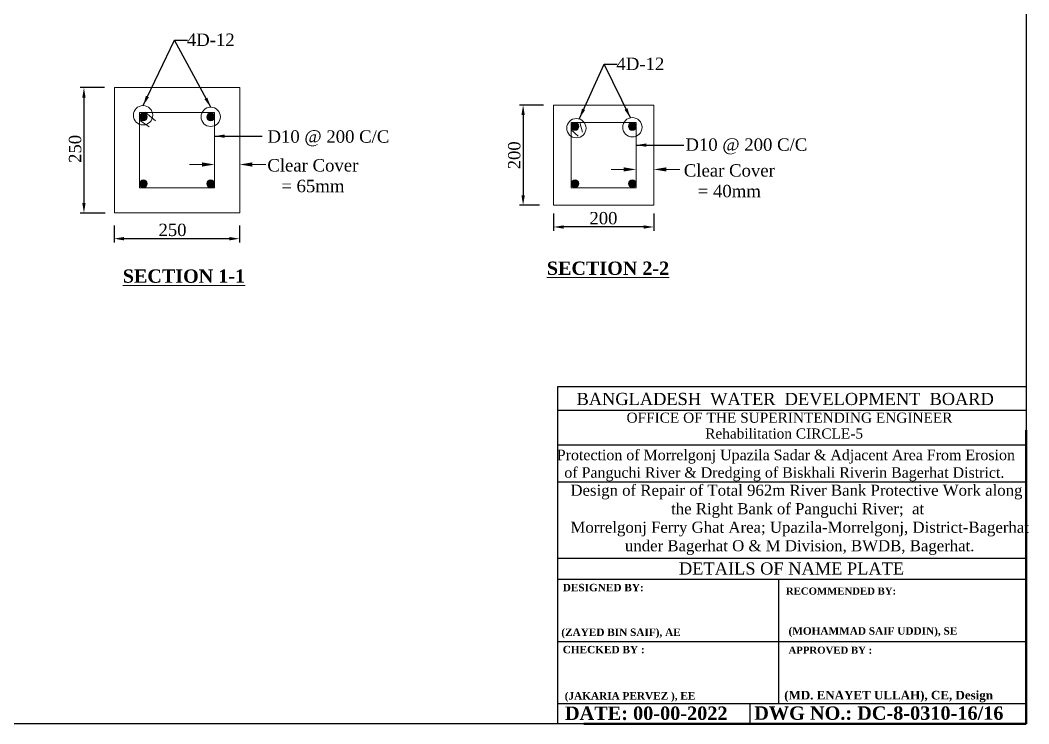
# Model space of a CAD drawing. Header units: metres. Extents: x -2434 to 11656, y -15288 to 8109.
# Drawn here: x 3174.7 to 3275.3, y -13566.1 to -13495.9 of the extents above; entities that cross this region are included whole.
import ezdxf
from ezdxf.enums import TextEntityAlignment as Align

# ---------------------------------------------------------------- set-up
doc = ezdxf.new("R2010")
doc.units = ezdxf.units.M
doc.layers.add('Blocks', color=11, linetype='Continuous', lineweight=9)
doc.layers.add('LINE', color=7, linetype='Continuous')
doc.styles.add('Kazi_T_H', font='timesbd.ttf')
doc.styles.get("Standard").update_dxf_attribs({"font": 'times.ttf'})
doc.dimstyles.get("Standard").update_dxf_attribs({"dimtxt": 0.5, "dimasz": 0.4075, "dimexe": 0.364, "dimexo": 0.219, "dimgap": 0.09, "dimtad": 0, "dimdec": 0, "dimlfac": 1000, "dimzin": 0, "dimdsep": 46, "dimtxsty": 'Standard', "dimcen": 0.09, "dimadec": 0, "dimazin": 0, "dimtfac": 1, "dimtdec": 0, "dimtofl": 0, "dimtmove": 0, "dimatfit": 3, "dimfxl": 1, "dimtolj": 1, "dimtzin": 0, "dimarcsym": 0})

# ---------------------------------------------------------------- blocks, each defined once
blk = doc.blocks.new('*D805')
at = {"layer": 'Blocks', "color": 0, "linetype": 'ByBlock', "lineweight": -2, "ltscale": 0.5}
for p, q in [((3184.1, -13516.34), (3184.1, -13518.04)), ((3196.6, -13516.34), (3196.6, -13518.04)), ((3195.6, -13517.67), (3185.1, -13517.67))]:
    blk.add_line(p, q, dxfattribs=at)
at = {"layer": 'Blocks', "color": 0, "linetype": 'ByBlock', "lineweight": -3, "ltscale": 0.5}
for points in [[(3185.1, -13517.5), (3185.1, -13517.84), (3184.1, -13517.67)], [(3195.6, -13517.5), (3195.6, -13517.84), (3196.6, -13517.67)]]:
    blk.add_solid(points, dxfattribs=at)
at = {"layer": 'Defpoints', "color": 0, "linetype": 'ByBlock', "lineweight": -3, "ltscale": 0.5}
for p in [(3184.1, -13516.12), (3196.6, -13516.12), (3184.1, -13517.67)]:
    blk.add_point(p, dxfattribs=at)
at = {"layer": 'Blocks', "color": 0, "linetype": 'ByBlock', "lineweight": 13, "ltscale": 0.5, "insert": (3189.93, -13516.8), "char_height": 1.23, "attachment_point": 5}
blk.add_mtext('\\A1;{\\fTimes New Roman|b0|i0|c0|p18;250}', dxfattribs=at)
blk = doc.blocks.new('*D806')
at = {"layer": 'Blocks', "color": 0, "linetype": 'ByBlock', "lineweight": -2, "ltscale": 0.5}
for p, q in [((3183.14, -13502.59), (3180.73, -13502.59)), ((3181.1, -13503.59), (3181.1, -13514.11)), ((3183.21, -13515.11), (3180.73, -13515.11))]:
    blk.add_line(p, q, dxfattribs=at)
at = {"layer": 'Blocks', "color": 0, "linetype": 'ByBlock', "lineweight": -3, "ltscale": 0.5}
for points in [[(3180.93, -13503.59), (3181.26, -13503.59), (3181.1, -13502.59)], [(3180.93, -13514.11), (3181.26, -13514.11), (3181.1, -13515.11)]]:
    blk.add_solid(points, dxfattribs=at)
at = {"layer": 'Defpoints', "color": 0, "linetype": 'ByBlock', "lineweight": -3, "ltscale": 0.5}
for p in [(3183.36, -13502.59), (3181.1, -13515.11), (3183.43, -13515.11)]:
    blk.add_point(p, dxfattribs=at)
at = {"layer": 'Blocks', "color": 0, "linetype": 'ByBlock', "lineweight": 13, "ltscale": 0.5, "insert": (3180.22, -13508.71), "char_height": 1.23, "attachment_point": 5, "rotation": 90}
blk.add_mtext('\\A1;{\\fTimes New Roman|b0|i0|c0|p18;250}', dxfattribs=at)
blk = doc.blocks.new('*D807')
at = {"layer": 'Blocks', "color": 0, "linetype": 'ByBlock', "lineweight": -2, "ltscale": 0.5}
for p, q in [((3227.92, -13515.17), (3227.92, -13516.87)), ((3237.92, -13515.17), (3237.92, -13516.87)), ((3236.92, -13516.5), (3228.92, -13516.5))]:
    blk.add_line(p, q, dxfattribs=at)
at = {"layer": 'Blocks', "color": 0, "linetype": 'ByBlock', "lineweight": -3, "ltscale": 0.5}
for points in [[(3228.92, -13516.34), (3228.92, -13516.67), (3227.92, -13516.5)], [(3236.92, -13516.34), (3236.92, -13516.67), (3237.92, -13516.5)]]:
    blk.add_solid(points, dxfattribs=at)
at = {"layer": 'Defpoints', "color": 0, "linetype": 'ByBlock', "lineweight": -3, "ltscale": 0.5}
for p in [(3227.92, -13514.95), (3237.92, -13514.95), (3227.92, -13516.5)]:
    blk.add_point(p, dxfattribs=at)
at = {"layer": 'Blocks', "color": 0, "linetype": 'ByBlock', "lineweight": 13, "ltscale": 0.5, "insert": (3232.9, -13515.63), "char_height": 1.23, "attachment_point": 5}
blk.add_mtext('\\A1;{\\fTimes New Roman|b0|i0|c0|p18;200}', dxfattribs=at)
blk = doc.blocks.new('*D808')
at = {"layer": 'Blocks', "color": 0, "linetype": 'ByBlock', "lineweight": -2, "ltscale": 0.5}
for p, q in [((3226.93, -13504.34), (3224.52, -13504.34)), ((3224.89, -13505.34), (3224.89, -13513.34)), ((3226.52, -13514.34), (3224.52, -13514.34))]:
    blk.add_line(p, q, dxfattribs=at)
at = {"layer": 'Blocks', "color": 0, "linetype": 'ByBlock', "lineweight": -3, "ltscale": 0.5}
for points in [[(3224.72, -13505.34), (3225.06, -13505.34), (3224.89, -13504.34)], [(3224.72, -13513.34), (3225.06, -13513.34), (3224.89, -13514.34)]]:
    blk.add_solid(points, dxfattribs=at)
at = {"layer": 'Defpoints', "color": 0, "linetype": 'ByBlock', "lineweight": -3, "ltscale": 0.5}
for p in [(3227.15, -13504.34), (3224.89, -13514.34), (3226.74, -13514.34)]:
    blk.add_point(p, dxfattribs=at)
at = {"layer": 'Blocks', "color": 0, "linetype": 'ByBlock', "lineweight": 13, "ltscale": 0.5, "insert": (3224.01, -13509.35), "char_height": 1.23, "attachment_point": 5, "rotation": 90}
blk.add_mtext('\\A1;{\\fTimes New Roman|b0|i0|c0|p18;200}', dxfattribs=at)
blk = doc.blocks.new('*D843')
at = {"layer": 'Blocks', "color": 0, "linetype": 'ByBlock', "lineweight": -2, "ltscale": 0.5}
for p, q in [((3184.1, -13516.34), (3184.1, -13518.04)), ((3196.6, -13516.34), (3196.6, -13518.04)), ((3195.6, -13517.67), (3185.1, -13517.67))]:
    blk.add_line(p, q, dxfattribs=at)
at = {"layer": 'Blocks', "color": 0, "linetype": 'ByBlock', "lineweight": -3, "ltscale": 0.5}
for points in [[(3185.1, -13517.5), (3185.1, -13517.84), (3184.1, -13517.67)], [(3195.6, -13517.5), (3195.6, -13517.84), (3196.6, -13517.67)]]:
    blk.add_solid(points, dxfattribs=at)
at = {"layer": 'Defpoints', "color": 0, "linetype": 'ByBlock', "lineweight": -3, "ltscale": 0.5}
for p in [(3184.1, -13516.12), (3196.6, -13516.12), (3184.1, -13517.67)]:
    blk.add_point(p, dxfattribs=at)
at = {"layer": 'Blocks', "color": 0, "linetype": 'ByBlock', "lineweight": 13, "ltscale": 0.5, "insert": (3189.93, -13516.8), "char_height": 1.23, "attachment_point": 5}
blk.add_mtext('\\A1;{\\fTimes New Roman|b0|i0|c0|p18;250}', dxfattribs=at)
blk = doc.blocks.new('*D844')
at = {"layer": 'Blocks', "color": 0, "linetype": 'ByBlock', "lineweight": -2, "ltscale": 0.5}
for p, q in [((3183.14, -13502.59), (3180.73, -13502.59)), ((3181.1, -13503.59), (3181.1, -13514.11)), ((3183.21, -13515.11), (3180.73, -13515.11))]:
    blk.add_line(p, q, dxfattribs=at)
at = {"layer": 'Blocks', "color": 0, "linetype": 'ByBlock', "lineweight": -3, "ltscale": 0.5}
for points in [[(3180.93, -13503.59), (3181.26, -13503.59), (3181.1, -13502.59)], [(3180.93, -13514.11), (3181.26, -13514.11), (3181.1, -13515.11)]]:
    blk.add_solid(points, dxfattribs=at)
at = {"layer": 'Defpoints', "color": 0, "linetype": 'ByBlock', "lineweight": -3, "ltscale": 0.5}
for p in [(3183.36, -13502.59), (3181.1, -13515.11), (3183.43, -13515.11)]:
    blk.add_point(p, dxfattribs=at)
at = {"layer": 'Blocks', "color": 0, "linetype": 'ByBlock', "lineweight": 13, "ltscale": 0.5, "insert": (3180.22, -13508.71), "char_height": 1.23, "attachment_point": 5, "rotation": 90}
blk.add_mtext('\\A1;{\\fTimes New Roman|b0|i0|c0|p18;250}', dxfattribs=at)
blk = doc.blocks.new('*D845')
at = {"layer": 'Blocks', "color": 0, "linetype": 'ByBlock', "lineweight": -2, "ltscale": 0.5}
for p, q in [((3227.92, -13515.17), (3227.92, -13516.87)), ((3237.92, -13515.17), (3237.92, -13516.87)), ((3236.92, -13516.5), (3228.92, -13516.5))]:
    blk.add_line(p, q, dxfattribs=at)
at = {"layer": 'Blocks', "color": 0, "linetype": 'ByBlock', "lineweight": -3, "ltscale": 0.5}
for points in [[(3228.92, -13516.34), (3228.92, -13516.67), (3227.92, -13516.5)], [(3236.92, -13516.34), (3236.92, -13516.67), (3237.92, -13516.5)]]:
    blk.add_solid(points, dxfattribs=at)
at = {"layer": 'Defpoints', "color": 0, "linetype": 'ByBlock', "lineweight": -3, "ltscale": 0.5}
for p in [(3227.92, -13514.95), (3237.92, -13514.95), (3227.92, -13516.5)]:
    blk.add_point(p, dxfattribs=at)
at = {"layer": 'Blocks', "color": 0, "linetype": 'ByBlock', "lineweight": 13, "ltscale": 0.5, "insert": (3232.9, -13515.63), "char_height": 1.23, "attachment_point": 5}
blk.add_mtext('\\A1;{\\fTimes New Roman|b0|i0|c0|p18;200}', dxfattribs=at)
blk = doc.blocks.new('*D846')
at = {"layer": 'Blocks', "color": 0, "linetype": 'ByBlock', "lineweight": -2, "ltscale": 0.5}
for p, q in [((3226.93, -13504.34), (3224.52, -13504.34)), ((3224.89, -13505.34), (3224.89, -13513.34)), ((3226.52, -13514.34), (3224.52, -13514.34))]:
    blk.add_line(p, q, dxfattribs=at)
at = {"layer": 'Blocks', "color": 0, "linetype": 'ByBlock', "lineweight": -3, "ltscale": 0.5}
for points in [[(3224.72, -13505.34), (3225.06, -13505.34), (3224.89, -13504.34)], [(3224.72, -13513.34), (3225.06, -13513.34), (3224.89, -13514.34)]]:
    blk.add_solid(points, dxfattribs=at)
at = {"layer": 'Defpoints', "color": 0, "linetype": 'ByBlock', "lineweight": -3, "ltscale": 0.5}
for p in [(3227.15, -13504.34), (3224.89, -13514.34), (3226.74, -13514.34)]:
    blk.add_point(p, dxfattribs=at)
at = {"layer": 'Blocks', "color": 0, "linetype": 'ByBlock', "lineweight": 13, "ltscale": 0.5, "insert": (3224.01, -13509.35), "char_height": 1.23, "attachment_point": 5, "rotation": 90}
blk.add_mtext('\\A1;{\\fTimes New Roman|b0|i0|c0|p18;200}', dxfattribs=at)

msp = doc.modelspace()

# ---------------------------------------------------------------- hatches: boundary and pattern name
at = {"layer": 'Blocks', "linetype": 'ByBlock', "lineweight": 13, "ltscale": 0.5}
for points in [[(3186.641671, -13505.51422, 1), (3187.407024, -13505.51422, 1)], [(3186.641671, -13505.51422, 1), (3187.407024, -13505.51422, 1)], [(3193.352431, -13505.51422, 1), (3194.117785, -13505.51422, 1)], [(3193.352431, -13505.51422, 1), (3194.117785, -13505.51422, 1)], [(3229.685271, -13506.473329, 1), (3230.450625, -13506.473329, 1)], [(3229.685271, -13506.473329, 1), (3230.450625, -13506.473329, 1)], [(3235.393284, -13506.473329, 1), (3236.158638, -13506.473329, 1)], [(3235.393284, -13506.473329, 1), (3236.158638, -13506.473329, 1)], [(3186.641671, -13512.193015, 1), (3187.407024, -13512.193015, 1)], [(3186.641671, -13512.193015, 1), (3187.407024, -13512.193015, 1)], [(3193.352431, -13512.193015, 1), (3194.117785, -13512.193015, 1)], [(3193.352431, -13512.193015, 1), (3194.117785, -13512.193015, 1)], [(3229.685271, -13512.191143, 1), (3230.450625, -13512.191143, 1)], [(3229.685271, -13512.191143, 1), (3230.450625, -13512.191143, 1)], [(3235.393284, -13512.191143, 1), (3236.158638, -13512.191143, 1)], [(3235.393284, -13512.191143, 1), (3236.158638, -13512.191143, 1)]]:
    msp.add_hatch(color=0, dxfattribs=at).paths.add_polyline_path(points)

# ---------------------------------------------------------------- linework, layer by layer
at = {"lineweight": 50, "ltscale": 0.5}
for p in [(3275.042693, -13536.792006), (3230.945518, -13566.078103)]:
    msp.add_line(p, (3275.042693, -13566.078103), dxfattribs=at)
at = {"color": 0, "linetype": 'Continuous', "lineweight": -3, "ltscale": 0.5}
for p, q in [((3228.330001, -13538.226319), (3275.042693, -13538.226319)), ((3250.385576, -13557.870262), (3275.042693, -13557.870262))]:
    msp.add_line(p, q, dxfattribs=at)
at = {"layer": 'Blocks', "color": 0, "linetype": 'ByBlock', "lineweight": 13, "ltscale": 0.5}
for p, q in [((3187.222882, -13505.092525), (3188.224511, -13505.908465)), ((3187.222882, -13505.092525), (3188.224511, -13505.908465)), ((3186.628382, -13505.827755), (3187.614452, -13506.511816)), ((3186.628382, -13505.827755), (3187.614452, -13506.511816)), ((3230.556623, -13506.090652), (3230.819237, -13507.026712)), ((3230.556623, -13506.090652), (3230.819237, -13507.026712)), ((3229.669236, -13506.808192), (3230.381574, -13507.434636)), ((3229.669236, -13506.808192), (3230.381574, -13507.434636)), ((3192.878382, -13510.268077), (3191.628382, -13510.268077)), ((3192.878382, -13510.268077), (3191.628382, -13510.268077)), ((3194.128382, -13511.342525), (3194.128382, -13510.769732)), ((3194.128382, -13511.342525), (3194.128382, -13510.769732)), ((3196.628382, -13511.342525), (3196.628382, -13510.769732)), ((3196.628382, -13511.342525), (3196.628382, -13510.769732)), ((3197.878382, -13510.268077), (3199.239844, -13510.268077)), ((3197.878382, -13510.268077), (3199.239844, -13510.268077)), ((3234.909613, -13510.75714), (3233.659613, -13510.75714)), ((3234.909613, -13510.75714), (3233.659613, -13510.75714)), ((3239.169236, -13510.75714), (3240.530697, -13510.75714)), ((3239.169236, -13510.75714), (3240.530697, -13510.75714))]:
    msp.add_line(p, q, dxfattribs=at)
for points in [[(3184.128382, -13515.092525), (3196.628382, -13515.092525), (3196.628382, -13502.592525), (3184.128382, -13502.592525)], [(3184.128382, -13515.092525), (3196.628382, -13515.092525), (3196.628382, -13502.592525), (3184.128382, -13502.592525)], [(3227.919236, -13514.340652), (3237.919236, -13514.340652), (3237.919236, -13504.340652), (3227.919236, -13504.340652)], [(3227.919236, -13514.340652), (3237.919236, -13514.340652), (3237.919236, -13504.340652), (3227.919236, -13504.340652)], [(3186.628382, -13512.592525), (3194.128382, -13512.592525), (3194.128382, -13505.092525), (3186.628382, -13505.092525)], [(3186.628382, -13512.592525), (3194.128382, -13512.592525), (3194.128382, -13505.092525), (3186.628382, -13505.092525)], [(3229.669236, -13512.590652), (3236.169236, -13512.590652), (3236.169236, -13506.090652), (3229.669236, -13506.090652)], [(3229.669236, -13512.590652), (3236.169236, -13512.590652), (3236.169236, -13506.090652), (3229.669236, -13506.090652)]]:
    msp.add_lwpolyline(points, close=True, dxfattribs=at)
for centre, radius in [((3186.991866, -13505.355778), 0.963752), ((3186.991866, -13505.355778), 0.963752), ((3193.735108, -13505.51422), 0.963752), ((3193.735108, -13505.51422), 0.963752), ((3187.024347, -13505.51422), 0.382677), ((3187.024347, -13505.51422), 0.382677), ((3193.735108, -13505.51422), 0.382677), ((3193.735108, -13505.51422), 0.382677), ((3230.199786, -13506.643842), 0.963752), ((3230.199786, -13506.643842), 0.963752), ((3235.782745, -13506.555808), 0.963752), ((3235.782745, -13506.555808), 0.963752), ((3230.067948, -13506.473329), 0.382677), ((3230.067948, -13506.473329), 0.382677), ((3235.775961, -13506.473329), 0.382677), ((3235.775961, -13506.473329), 0.382677), ((3187.024347, -13512.193015), 0.382677), ((3187.024347, -13512.193015), 0.382677), ((3193.735108, -13512.193015), 0.382677), ((3193.735108, -13512.193015), 0.382677), ((3230.067948, -13512.191143), 0.382677), ((3230.067948, -13512.191143), 0.382677), ((3235.775961, -13512.191143), 0.382677), ((3235.775961, -13512.191143), 0.382677)]:
    msp.add_circle(centre, radius, dxfattribs=at)
for points in [[(3192.878382, -13510.059744), (3192.878382, -13510.47641), (3194.128382, -13510.268077)], [(3192.878382, -13510.059744), (3192.878382, -13510.47641), (3194.128382, -13510.268077)], [(3197.878382, -13510.059744), (3197.878382, -13510.47641), (3196.628382, -13510.268077)], [(3197.878382, -13510.059744), (3197.878382, -13510.47641), (3196.628382, -13510.268077)], [(3234.909613, -13510.548807), (3234.909613, -13510.965474), (3236.159613, -13510.75714)], [(3234.909613, -13510.548807), (3234.909613, -13510.965474), (3236.159613, -13510.75714)], [(3239.169236, -13510.548807), (3239.169236, -13510.965474), (3237.919236, -13510.75714)], [(3239.169236, -13510.548807), (3239.169236, -13510.965474), (3237.919236, -13510.75714)]]:
    msp.add_solid(points, dxfattribs=at)
at = {"layer": 'LINE', "color": 0, "linetype": 'ByBlock', "lineweight": -3, "ltscale": 0.5}
for p, q in [((3228.330001, -13532.464795), (3228.330001, -13566.078103)), ((3275.042693, -13532.464795), (3228.330001, -13532.464795)), ((3275.042693, -13534.824118), (3228.330001, -13534.824118)), ((3275.042693, -13541.967389), (3228.330001, -13541.967389)), ((3275.042693, -13549.591482), (3228.330001, -13549.591482)), ((3275.042693, -13551.679658), (3228.330001, -13551.679658)), ((3250.385576, -13564.060866), (3250.385576, -13551.679658)), ((3228.330001, -13557.870262), (3250.385576, -13557.870262)), ((3228.330001, -13564.060866), (3275.042693, -13564.060866)), ((3247.523348, -13566.078103), (3247.523348, -13564.060866))]:
    msp.add_line(p, q, dxfattribs=at)
at = {"layer": 'LINE', "color": 1, "linetype": 'ByBlock', "lineweight": 30, "ltscale": 0.5}
msp.add_lwpolyline([(3108.29634, -13566.078103), (3108.29634, -13448.164611), (3275.042693, -13448.164611), (3275.042693, -13566.078103), (3108.29634, -13566.078103)], close=True, dxfattribs=at)
msp.add_lwpolyline([(3108.29634, -13566.078103), (3108.29634, -13448.164611), (3275.042693, -13448.164611), (3275.042693, -13566.078103), (3108.29634, -13566.078103)], close=True, dxfattribs=at)

# ---------------------------------------------------------------- texts
at = {"layer": 'Blocks', "color": 0, "linetype": 'ByBlock', "lineweight": 13, "ltscale": 0.5}
for s, insert, char_height, width, attachment_point in [('{\\fTimes New Roman|b0|i0|c0|p18;4D-12}', (3193.741634, -13498.442297), 1.23705055, 51.40917127, 8), ('{\\fTimes New Roman|b0|i0|c0|p18;4D-12}', (3193.741634, -13498.442297), 1.23705055, 51.40917127, 8), ('{\\fTimes New Roman|b0|i0|c0|p18;4D-12}', (3236.581131, -13500.843508), 1.23705055, 51.40917127, 8), ('{\\fTimes New Roman|b0|i0|c0|p18;4D-12}', (3236.581131, -13500.843508), 1.23705055, 51.40917127, 8), ('D10 @ 200 C/C', (3205.473608, -13508.450994), 1.23705055, 51.40917127, 8), ('D10 @ 200 C/C', (3205.473608, -13508.450994), 1.23705055, 51.40917127, 8), ('D10 @ 200 C/C', (3247.149503, -13509.257571), 1.23705055, 51.40917127, 8), ('D10 @ 200 C/C', (3247.149503, -13509.257571), 1.23705055, 51.40917127, 8), ('Clear Cover\\P= 65mm', (3203.923385, -13513.048065), 1.23705055, 51.40917127, 8), ('Clear Cover\\P= 65mm', (3203.923385, -13513.048065), 1.23705055, 51.40917127, 8), ('Clear Cover\\P= 40mm', (3245.453323, -13513.557275), 1.23705055, 51.40917127, 8), ('Clear Cover\\P= 40mm', (3245.453323, -13513.557275), 1.23705055, 51.40917127, 8), ('{\\fTimes New Roman|b1|i0|c0|p18;\\L\\C7;SECTION 1-1}', (3184.970235, -13520.737775), 1.32685953, 55.69635843, 1), ('{\\fTimes New Roman|b1|i0|c0|p18;\\L\\C7;SECTION 1-1}', (3184.970235, -13520.737775), 1.32685953, 55.69635843, 1), ('{\\fTimes New Roman|b1|i0|c0|p18;\\L\\C7;SECTION 2-2}', (3227.258379, -13519.953461), 1.32685953, 55.69635843, 1), ('{\\fTimes New Roman|b1|i0|c0|p18;\\L\\C7;SECTION 2-2}', (3227.258379, -13519.953461), 1.32685953, 55.69635843, 1)]:
    msp.add_mtext(s, dxfattribs=dict(at, insert=insert, char_height=char_height, width=width, attachment_point=attachment_point))
at = {"layer": 'LINE', "color": 0, "linetype": 'ByBlock', "lineweight": -3, "ltscale": 0.5}
for s, height, p in [('BANGLADESH  WATER  DEVELOPMENT  BOARD', 1.21237071, (3251.024366, -13534.265338)), ('OFFICE OF THE SUPERINTENDING ENGINEER', 1.01119536, (3251.45059, -13536.033633)), ('Rehabilitation CIRCLE-5', 1.01119536, (3250.918261, -13537.615188)), ('DETAILS OF NAME PLATE ', 1.21343443, (3251.884724, -13551.182642))]:
    msp.add_text(s, height=height, dxfattribs=at).set_placement(p, align=Align.CENTER)
at = {"layer": 'LINE', "color": 0, "linetype": 'ByBlock', "lineweight": -3, "ltscale": 0.5, "style": 'Kazi_T_H'}
for s, height, p in [('DESIGNED BY:', 0.74287248, (3228.841396, -13552.852405)), ('(ZAYED BIN SAIF), AE', 0.74287248, (3228.699428, -13557.310209)), ('(MOHAMMAD SAIF UDDIN), SE ', 0.74287248, (3251.354738, -13557.177933)), ('CHECKED BY :', 0.74287248, (3228.841396, -13559.043009)), ('(JAKARIA PERVEZ ), EE', 0.74287248, (3229.037526, -13563.655861)), ('(MD. ENAYET ULLAH), CE, Design ', 0.8567796, (3250.92767, -13563.643004)), ('DATE: 00-00-2022', 1.33717047, (3229.063718, -13565.688482)), ('DWG NO.: DC-8-0310-16/16', 1.33717047, (3247.937024, -13565.674986))]:
    msp.add_text(s, height=height, dxfattribs=at).set_placement(p)
at = {"layer": 'LINE', "lineweight": 50, "ltscale": 0.5, "style": 'Kazi_T_H'}
for s, p in [('RECOMMENDED BY:', (3251.092893, -13553.184692)), ('APPROVED BY :', (3251.353419, -13559.083174))]:
    msp.add_text(s, height=0.71009883, dxfattribs=at).set_placement(p)
at = {"layer": 'LINE', "color": 0, "linetype": 'ByBlock', "lineweight": 40, "ltscale": 0.5, "insert": (3250.940816, -13538.718967), "char_height": 0.78947585, "width": 46.44407862, "attachment_point": 2}
msp.add_mtext('{\\fTimes New Roman|b1|i0|c0|p18; \\fTimes New Roman|b0|i0|c0|p18;\\H1.333X;Protection of Morrelgonj Upazila Sadar & Adjacent Area From Erosion of Panguchi River & Dredging of Biskhali Riverin Bagerhat District.}', dxfattribs=at)
at = {"layer": 'LINE', "color": 0, "linetype": 'ByBlock', "lineweight": -3, "ltscale": 0.5, "insert": (3227.097512, -13542.212202), "char_height": 1.10779796, "width": 48.41094634, "attachment_point": 1}
msp.add_mtext('      Design of Repair of Total 962m River Bank Protective Work along   \\P                              the Right Bank of Panguchi River;  at \\P      Morrelgonj Ferry Ghat Area; Upazila-Morrelgonj, District-Bagerhat  \\P                   under Bagerhat O & M Division, BWDB, Bagerhat.', dxfattribs=at)

# ---------------------------------------------------------------- dimensions: what is measured, and where the dimension line sits
at = {"layer": 'Blocks', "color": 0, "linetype": 'ByBlock', "lineweight": 13, "ltscale": 0.5}
for base, p1, p2, text, picture, middle in [((3181.097821, -13515.11478), (3183.355731, -13502.592525), (3183.429375, -13515.11478), '{\\fTimes New Roman|b0|i0|c0|p18;250}', '*D806', (3181.097821, -13508.709421)), ((3181.097821, -13515.11478), (3183.355731, -13502.592525), (3183.429375, -13515.11478), '{\\fTimes New Roman|b0|i0|c0|p18;250}', '*D844', (3181.097821, -13508.709421)), ((3224.888675, -13514.340652), (3227.146584, -13504.340652), (3226.740414, -13514.340652), '{\\fTimes New Roman|b0|i0|c0|p18;200}', '*D808', (3224.888675, -13509.353744)), ((3224.888675, -13514.340652), (3227.146584, -13504.340652), (3226.740414, -13514.340652), '{\\fTimes New Roman|b0|i0|c0|p18;200}', '*D846', (3224.888675, -13509.353744))]:
    dim = msp.add_linear_dim(base=base, p1=p1, p2=p2, angle=90, text=text, dimstyle='Standard', override={"dimtxt": 1.23, "dimasz": 1, "dimgap": 0.25, "dimtad": 1, "dimazin": 1, "dimfxl": 700, "dimfxlon": 1}, dxfattribs=at)
    dim.commit()
    dim.dimension.update_dxf_attribs({"geometry": picture, "text_midpoint": middle, "dimtype": 160})
for base, p1, p2, text, picture, middle in [((3227.919236, -13516.503518), (3237.919236, -13514.952946), (3227.919236, -13514.952946), '{\\fTimes New Roman|b0|i0|c0|p18;200}', '*D807', (3232.898365, -13516.503518)), ((3227.919236, -13516.503518), (3237.919236, -13514.952946), (3227.919236, -13514.952946), '{\\fTimes New Roman|b0|i0|c0|p18;200}', '*D845', (3232.898365, -13516.503518)), ((3184.100675, -13517.671072), (3196.600675, -13516.120501), (3184.100675, -13516.120501), '{\\fTimes New Roman|b0|i0|c0|p18;250}', '*D805', (3189.934153, -13517.671072)), ((3184.100675, -13517.671072), (3196.600675, -13516.120501), (3184.100675, -13516.120501), '{\\fTimes New Roman|b0|i0|c0|p18;250}', '*D843', (3189.934153, -13517.671072))]:
    dim = msp.add_linear_dim(base=base, p1=p1, p2=p2, text=text, dimstyle='Standard', override={"dimtxt": 1.23, "dimasz": 1, "dimgap": 0.25, "dimtad": 1, "dimazin": 1, "dimfxl": 700, "dimfxlon": 1}, dxfattribs=at)
    dim.commit()
    dim.dimension.update_dxf_attribs({"geometry": picture, "text_midpoint": middle, "dimtype": 160})

# ---------------------------------------------------------------- leaders
for points in [[(3186.991866, -13504.392026), (3190.13132, -13497.853078), (3191.42713, -13497.853078)], [(3186.991866, -13504.392026), (3190.13132, -13497.853078), (3191.42713, -13497.853078)], [(3193.735108, -13504.550468), (3190.13132, -13497.853078), (3191.42713, -13497.853078)], [(3193.735108, -13504.550468), (3190.13132, -13497.853078), (3191.42713, -13497.853078)], [(3230.500604, -13505.67523), (3232.970817, -13500.254288), (3234.266627, -13500.254288)], [(3230.500604, -13505.67523), (3232.970817, -13500.254288), (3234.266627, -13500.254288)], [(3235.584618, -13505.623422), (3232.970817, -13500.254288), (3234.266627, -13500.254288)], [(3235.584618, -13505.623422), (3232.970817, -13500.254288), (3234.266627, -13500.254288)], [(3194.119314, -13507.441333), (3198.87169, -13507.441333)], [(3194.119314, -13507.441333), (3198.87169, -13507.441333)], [(3236.160167, -13508.332805), (3240.912543, -13508.332805)], [(3236.160167, -13508.332805), (3240.912543, -13508.332805)]]:
    msp.add_leader(points, dimstyle='Standard', override={"dimtxt": 1.23, "dimasz": 1, "dimgap": 0.25, "dimtad": 1, "dimazin": 1, "dimfxl": 700, "dimfxlon": 1}, dxfattribs=at)

doc.saveas('drawing.dxf')
